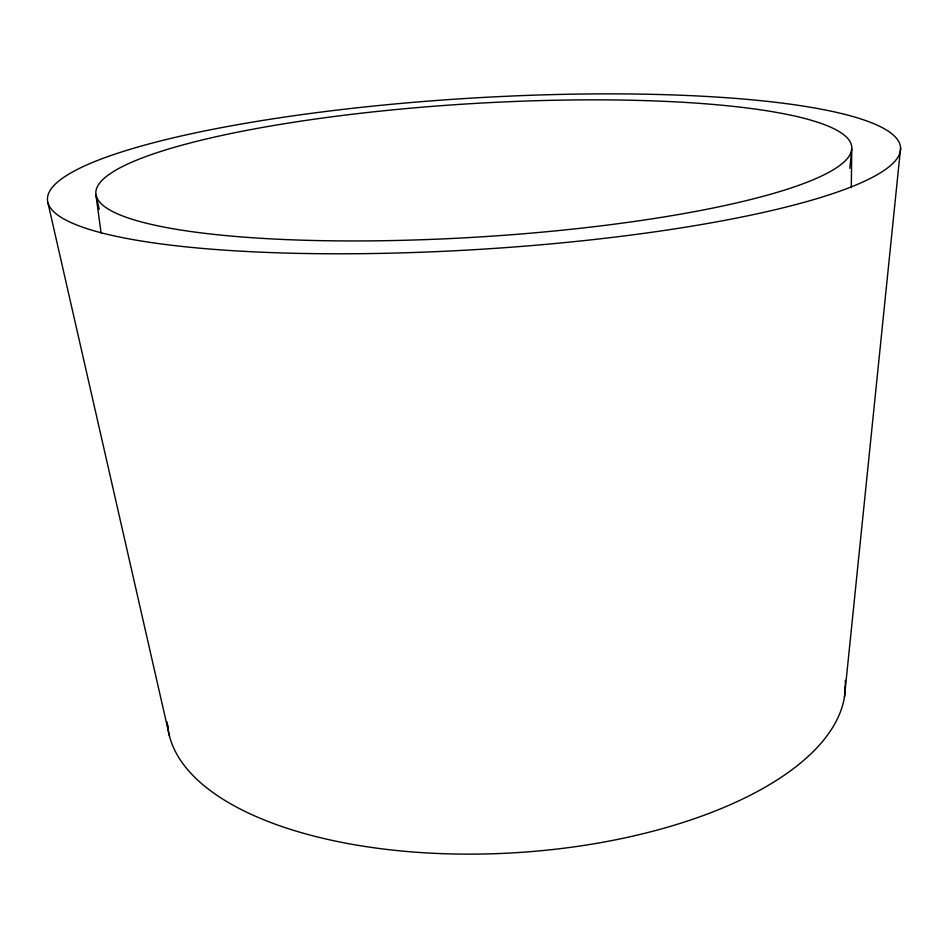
<?xml version="1.0" encoding="UTF-8"?>
<svg xmlns="http://www.w3.org/2000/svg" width="948" height="948" viewBox="0 0 948 948"><rect width="100%" height="100%" fill="white"/><g stroke="black" fill="none" stroke-linecap="round" stroke-linejoin="round"><path stroke-width="1.42" d="M845.26 689.255L845.367 680.38M851.292 187.704L851.766 149.215L849.811 168.353M844.431 697.076L900.6 148.101M47.992 203.097L169.514 736.229M99.22 209.307L95.938 194.897L101.081 232.995M167.132 722.127L168.128 729.45M845.332 686.743A339.502 150.282 -3.5 0 1 512.299 852.904A339.502 150.282 -3.5 0 1 167.63 725.339M244.015 251.35A427.382 75.733 -3.5 0 0 900.162 152.059A427.382 75.733 -3.5 0 0 277.811 118.085A427.382 75.733 -3.5 0 0 244.015 251.35M262.383 238.386A378.714 66.787 -3.5 0 0 850.901 152.723A378.714 66.787 -3.5 0 0 308.088 120.088A378.714 66.787 -3.5 0 0 262.383 238.386"/></g></svg>
